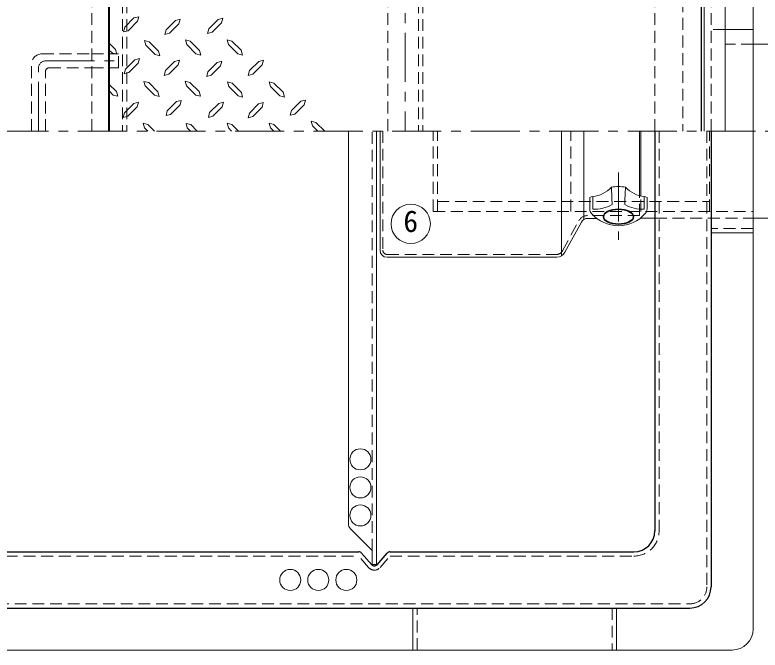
# Model space of a CAD drawing. Units: millimetres at full size, sheet at 1:7; details may follow other scales. Extents: x -1481 to 1354, y -996 to 971.
# Drawn here: x -134 to 397, y 81 to 534 of the extents above; entities that cross this region are included whole.
import ezdxf
from ezdxf.enums import TextEntityAlignment as Align

# ---------------------------------------------------------------- set-up
doc = ezdxf.new("R2010")
doc.units = ezdxf.units.MM
doc.header["$LTSCALE"] = 7
doc.linetypes.add('CHAIN1', pattern=[8, 5, -1, 1, -1])
doc.linetypes.add('DASHED1', pattern=[1.8, 1.2, -0.6])
doc.layers.add('0-0____1', color=4, linetype='Continuous', lineweight=9)
doc.styles.add('ＭＳ ゴシック', font='')
doc.styles.get('ＭＳ ゴシック').set_extended_font_data('MS Gothic')

msp = doc.modelspace()

# ---------------------------------------------------------------- linework, layer by layer
at = {"layer": '0-0____1', "color": 7, "lineweight": 18}
for p, q in [((371.958, 800.732), (371.958, 450.732)), ((356.958, 785.732), (356.958, 450.732)), ((391.958, 698.232), (391.958, 95.732)), ((391.958, 523.232), (371.958, 523.232)), ((103.458, 450.732), (103.458, 170.803)), ((123.458, 141.732), (123.458, 450.732)), ((125.958, 450.732), (125.958, 365.741)), ((310.958, 450.732), (310.958, 404.639)), ((311.958, 404.386), (311.958, 450.732)), ((277.588, 403.981), (277.588, 395.105)), ((314.327, 403.981), (314.327, 395.105)), ((275.588, 403.457), (275.588, 395.208)), ((316.327, 403.457), (316.327, 395.208)), ((273.926, 388.457), (280.496, 388.457)), ((321.958, 388.732), (311.771, 388.732)), ((311.958, 388.883), (311.958, 388.732)), ((415.958, 388.732), (391.958, 388.732)), ((269.536, 385.851), (257.824, 364.378)), ((391.958, 378.232), (361.958, 378.232)), ((130.958, 360.741), (252.067, 360.741)), ((104.922, 167.267), (120.458, 151.732)), ((120.458, 151.732), (120.458, 141.732)), ((123.458, 141.732), (120.458, 141.732)), ((149.458, 80.732), (149.458, 110.732)), ((294.458, 110.732), (294.458, 80.732)), ((-933.042, 80.732), (376.958, 80.732))]:
    msp.add_line(p, q, dxfattribs=at)
at = {"layer": '0-0____1', "color": 1, "lineweight": 40}
msp.add_line((-67.042, 450.732), (-67.042, 784.732), dxfattribs=at)
at = {"layer": '0-0____1', "color": 5, "lineweight": 25}
for p, q in [((354.958, 784.732), (354.958, 450.732)), ((321.958, 450.732), (321.958, 165.732)), ((361.958, 450.732), (361.958, 125.732)), ((-267.007, 150.732), (110.922, 150.732)), ((120.078, 141.583), (112.802, 149.88)), ((123.837, 141.583), (131.114, 149.88)), ((132.993, 150.732), (306.958, 150.732)), ((-903.042, 110.732), (346.958, 110.732))]:
    msp.add_line(p, q, dxfattribs=at)
at = {"layer": '0-0____1', "linetype": 'DASHED1'}
for p, q in [((361.958, 450.732), (361.958, 775.732)), ((341.958, 770.732), (341.958, 450.732)), ((-57.542, 744.732), (-57.542, 450.732)), ((153.458, 744.732), (153.458, 450.732)), ((321.958, 450.732), (321.958, 735.732)), ((371.958, 523.232), (361.958, 523.232)), ((391.958, 512.732), (371.958, 512.732)), ((-79.542, 505.732), (-60.542, 505.732)), ((-60.542, 495.732), (-60.542, 505.732)), ((-79.542, 495.732), (-60.542, 495.732)), ((120.458, 151.732), (120.458, 450.732)), ((127.958, 450.732), (127.958, 365.741)), ((163.958, 393.457), (163.958, 450.732)), ((166.958, 393.457), (166.958, 450.732)), ((261.958, 393.457), (261.958, 450.732)), ((360.958, 393.457), (360.958, 450.732)), ((310.958, 390.457), (310.958, 404.639)), ((311.958, 393.457), (311.958, 404.386)), ((166.958, 400.457), (360.958, 400.457)), ((163.958, 393.457), (391.958, 393.457)), ((310.958, 390.457), (273.926, 390.457)), ((321.958, 388.732), (391.958, 388.732)), ((256.068, 365.336), (267.781, 386.809)), ((391.958, 381.232), (361.958, 381.232)), ((130.958, 362.741), (252.007, 362.741)), ((152.458, 80.732), (152.458, 110.732)), ((291.458, 110.732), (291.458, 80.732))]:
    msp.add_line(p, q, dxfattribs=at)
at = {"layer": '0-0____1', "color": 7, "linetype": 'DASHED1', "lineweight": 18}
for p, q in [((-79.542, 450.732), (-79.542, 744.732)), ((-54.542, 744.732), (-54.542, 450.732)), ((131.458, 450.732), (131.458, 744.732)), ((156.458, 744.732), (156.458, 450.732)), ((-115.042, 505.732), (-79.542, 505.732)), ((-122.542, 450.732), (-122.542, 498.232)), ((-110.042, 495.732), (-79.542, 495.732)), ((-112.542, 450.732), (-112.542, 493.232)), ((324.958, 450.732), (324.958, 165.732)), ((358.958, 450.732), (358.958, 125.732)), ((117.823, 139.605), (110.696, 147.732)), ((126.093, 139.605), (133.22, 147.732)), ((133.22, 147.732), (306.958, 147.732)), ((-903.042, 113.732), (346.958, 113.732))]:
    msp.add_line(p, q, dxfattribs=at)
at = {"layer": '0-0____1', "linetype": 'CHAIN1'}
for p, q in [((143.958, 744.732), (143.958, 450.732)), ((-112.542, 500.732), (-60.542, 500.732)), ((-117.542, 450.732), (-117.542, 495.732)), ((-1041.376, 450.732), (616.958, 450.732)), ((295.958, 421.194), (295.958, 373.195))]:
    msp.add_line(p, q, dxfattribs=at)
at = {"layer": '0-0____1'}
for p, q in [((-49.455, 531.372), (-55.965, 524.757)), ((-49.455, 531.372), (-46.095, 532.212)), ((-46.935, 528.957), (-46.095, 532.212)), ((-46.935, 528.957), (-53.55, 522.237)), ((-19.95, 529.482), (-26.565, 522.867)), ((-17.535, 527.067), (-24.15, 520.452)), ((-19.95, 529.482), (-16.59, 530.427)), ((-17.535, 527.067), (-16.59, 530.427)), ((10.5, 530.322), (3.885, 523.707)), ((10.5, 530.322), (13.86, 531.267)), ((12.915, 527.907), (13.86, 531.267)), ((-56.91, 521.397), (-55.965, 524.757)), ((-53.55, 522.237), (-56.91, 521.397)), ((-12.81, 515.727), (-9.45, 514.782)), ((-11.865, 512.367), (-12.81, 515.727)), ((17.01, 515.727), (20.37, 514.887)), ((17.85, 512.472), (17.01, 515.727)), ((-62.58, 508.902), (-67.042, 513.364)), ((-41.895, 515.307), (-38.535, 514.362)), ((-41.055, 511.947), (-41.895, 515.307)), ((-34.335, 505.332), (-41.055, 511.947)), ((-31.92, 507.747), (-38.535, 514.362)), ((-5.25, 505.752), (-11.865, 512.367)), ((-2.835, 508.167), (-9.45, 514.782)), ((24.57, 505.857), (17.85, 512.472)), ((26.985, 508.272), (20.37, 514.887)), ((-64.995, 506.382), (-67.042, 508.429)), ((-64.995, 506.382), (-61.635, 505.542)), ((-62.58, 508.902), (-61.635, 505.542)), ((-34.335, 505.332), (-31.08, 504.387)), ((-31.92, 507.747), (-31.08, 504.387)), ((-5.25, 505.752), (-1.89, 504.807)), ((-2.835, 508.167), (-1.89, 504.807)), ((24.57, 505.857), (27.825, 504.912)), ((26.985, 508.272), (27.825, 504.912)), ((-48.93, 501.552), (-55.545, 494.937)), ((-48.93, 501.552), (-45.57, 502.497)), ((-46.515, 499.137), (-45.57, 502.497)), ((-20.475, 500.397), (-26.985, 493.782)), ((-20.475, 500.397), (-17.115, 501.237)), ((-17.955, 497.982), (-17.115, 501.237)), ((9.87, 499.662), (3.255, 493.047)), ((9.87, 499.662), (13.23, 500.607)), ((12.285, 497.247), (13.23, 500.607)), ((39.48, 500.397), (32.865, 493.782)), ((39.48, 500.397), (42.84, 501.237)), ((41.895, 497.982), (42.84, 501.237)), ((-56.385, 491.577), (-55.545, 494.937)), ((-46.515, 499.137), (-53.13, 492.522)), ((-17.955, 497.982), (-24.57, 491.262)), ((12.285, 497.247), (5.67, 490.632)), ((41.895, 497.982), (35.28, 491.262)), ((-53.13, 492.522), (-56.385, 491.577)), ((-27.93, 490.422), (-26.985, 493.782)), ((-24.57, 491.262), (-27.93, 490.422)), ((2.415, 489.687), (3.255, 493.047)), ((5.67, 490.632), (2.415, 489.687)), ((32.025, 490.422), (32.865, 493.782)), ((35.28, 491.262), (32.025, 490.422)), ((-61.95, 478.872), (-67.042, 483.964)), ((-42.315, 486.117), (-38.955, 485.277)), ((-41.37, 482.862), (-42.315, 486.117)), ((-32.34, 478.662), (-38.955, 485.277)), ((-12.915, 486.327), (-9.555, 485.382)), ((-12.075, 482.967), (-12.915, 486.327)), ((-3.045, 478.872), (-9.555, 485.382)), ((17.22, 485.697), (20.58, 484.857)), ((18.06, 482.442), (17.22, 485.697)), ((27.195, 478.242), (20.58, 484.857)), ((56.91, 478.347), (50.295, 484.962)), ((-64.365, 476.352), (-67.042, 479.412)), ((-61.95, 478.872), (-61.005, 475.512)), ((-34.755, 476.247), (-41.37, 482.862)), ((-32.34, 478.662), (-31.395, 475.302)), ((-5.46, 476.352), (-12.075, 482.967)), ((-3.045, 478.872), (-2.1, 475.512)), ((24.78, 475.827), (18.06, 482.442)), ((27.195, 478.242), (28.035, 474.882)), ((54.495, 475.827), (47.88, 482.547)), ((56.91, 478.347), (57.75, 474.987)), ((-64.365, 476.352), (-61.005, 475.512)), ((-34.755, 476.247), (-31.395, 475.302)), ((-5.46, 476.352), (-2.1, 475.512)), ((24.78, 475.827), (28.035, 474.882)), ((54.495, 475.827), (57.75, 474.987)), ((-49.56, 470.367), (-56.175, 463.752)), ((-47.145, 467.952), (-53.76, 461.232)), ((-49.56, 470.367), (-46.2, 471.207)), ((-47.145, 467.952), (-46.2, 471.207)), ((-19.11, 471.732), (-25.725, 465.117)), ((-16.59, 469.317), (-23.31, 462.597)), ((-19.11, 471.732), (-15.75, 472.572)), ((-16.59, 469.317), (-15.75, 472.572)), ((11.025, 470.472), (4.41, 463.857)), ((13.44, 468.057), (6.825, 461.337)), ((11.025, 470.472), (14.385, 471.312)), ((13.44, 468.057), (14.385, 471.312)), ((39.375, 470.157), (32.865, 463.542)), ((39.375, 470.157), (42.735, 470.997)), ((41.895, 467.742), (42.735, 470.997)), ((69.405, 471.942), (62.79, 465.327)), ((71.925, 469.527), (65.205, 462.807)), ((69.405, 471.942), (72.765, 472.782)), ((71.925, 469.527), (72.765, 472.782)), ((-57.12, 460.392), (-56.175, 463.752)), ((-26.565, 461.757), (-25.725, 465.117)), ((-23.31, 462.597), (-26.565, 461.757)), ((61.95, 461.967), (62.79, 465.327)), ((65.205, 462.807), (61.95, 461.967)), ((-53.76, 461.232), (-57.12, 460.392)), ((86.566, 450.732), (80.22, 456.927)), ((-42.945, 456.402), (-39.585, 455.457)), ((-42, 453.042), (-42.945, 456.402)), ((-39.69, 450.732), (-42, 453.042)), ((-34.86, 450.732), (-39.585, 455.457)), ((-12.285, 456.192), (-8.925, 455.352)), ((-11.445, 452.937), (-12.285, 456.192)), ((-9.24, 450.732), (-11.445, 452.937)), ((-4.483, 450.732), (-8.925, 455.352)), ((17.01, 456.402), (20.37, 455.457)), ((17.85, 453.042), (17.01, 456.402)), ((20.16, 450.732), (17.85, 453.042)), ((25.095, 450.732), (20.37, 455.457)), ((55.02, 450.732), (50.295, 455.457)), ((81.585, 450.732), (77.805, 454.512)), ((255.261, 361.716), (255.261, 450.732)), ((271.374, 450.732), (271.374, 387.756))]:
    msp.add_line(p, q, dxfattribs=at)
for points in [[(12.915, 527.907), (6.3, 521.292), (3.045, 520.347), (3.885, 523.707)], [(-24.15, 520.452), (-27.51, 519.612), (-26.565, 522.867)], [(47.88, 482.547), (46.935, 485.802), (50.295, 484.962)], [(41.895, 467.742), (35.28, 461.022), (31.92, 460.182), (32.865, 463.542)], [(6.825, 461.337), (3.57, 460.497), (4.41, 463.857)], [(77.805, 454.512), (76.86, 457.872), (80.22, 456.927)], [(50.19, 450.732), (47.88, 453.042), (46.935, 456.297), (50.295, 455.457)]]:
    msp.add_lwpolyline(points, dxfattribs=at)
at = {"layer": '0-0____1', "color": 7, "lineweight": 18}
msp.add_lwpolyline([(415.958, 388.732), (415.958, 512.732), (391.958, 512.732)], dxfattribs=at)
at = {"layer": '0-0____1', "color": 7, "linetype": 'DASHED1', "lineweight": 18}
msp.add_lwpolyline([(-273.907, 139.605), (-266.78, 147.732), (110.696, 147.732)], dxfattribs=at)
at = {"layer": '0-0____1', "color": 7, "lineweight": 18}
msp.add_circle((147.862, 384.627), 14, dxfattribs=at)
at = {"layer": '0-0____1'}
for centre in [(111.958, 216.732), (111.958, 196.732), (111.958, 176.732), (61.958, 130.732), (81.958, 130.732), (101.958, 130.732)]:
    msp.add_circle(centre, 7.5, dxfattribs=at)
at = {"layer": '0-0____1', "color": 7, "linetype": 'DASHED1', "lineweight": 18}
for centre, radius, start, end in [((-115.042, 498.232), 7.5, 90, 180), ((-110.042, 493.232), 2.5, 90, 180), ((306.958, 165.732), 18, 270, 0), ((121.958, 143.232), 5.5, 221.25117, 318.74883), ((346.958, 125.732), 12, 270, 0)]:
    msp.add_arc(centre, radius, start, end, dxfattribs=at)
at = {"layer": '0-0____1', "linetype": 'CHAIN1'}
msp.add_arc((-112.542, 495.732), 5, 90, 180, dxfattribs=at)
at = {"layer": '0-0____1', "color": 7, "lineweight": 18}
for centre, radius, start, end in [((275.078, 425.803), 21.966, 276.56165, 316.29764), ((295.958, 388.867), 22.327, 77.05918, 102.94082), ((-351.331, 378.342), 643.1, 1.7816, 2.87754), ((943.246, 378.342), 643.1, 177.12246, 178.2184), ((316.837, 425.803), 21.966, 223.70236, 263.43835), ((278.593, 396.077), 7.968, 97.24301, 112.15352), ((313.323, 396.077), 7.968, 67.84648, 82.75699), ((280.588, 395.208), 5, 180, 220.94225), ((279.207, 419.535), 24.484, 266.20738, 300.02241), ((312.708, 419.535), 24.484, 239.97759, 273.79262), ((311.327, 395.208), 5, 319.05775, 0), ((273.926, 383.457), 5, 90, 151.38954), ((295.958, 408.542), 25.347, 220.94225, 319.05775), ((130.958, 365.741), 5, 180, 270), ((251.678, 367.73), 7, 273.17983, 331.38954), ((108.458, 170.803), 5, 180, 225), ((376.958, 95.732), 15, 270, 0)]:
    msp.add_arc(centre, radius, start, end, dxfattribs=at)
at = {"layer": '0-0____1', "linetype": 'DASHED1'}
for centre, radius, start, end in [((273.926, 383.457), 7, 90, 151.38954), ((130.958, 365.741), 3, 180, 270), ((251.678, 367.73), 5, 273.76262, 331.38954)]:
    msp.add_arc(centre, radius, start, end, dxfattribs=at)
at = {"layer": '0-0____1', "color": 5, "lineweight": 25}
for centre, radius, start, end in [((306.958, 165.732), 15, 270, 0), ((110.922, 148.232), 2.5, 41.25117, 90), ((132.993, 148.232), 2.5, 90, 138.74883), ((121.958, 143.232), 2.5, 221.25117, 318.74883), ((346.958, 125.732), 15, 270, 0)]:
    msp.add_arc(centre, radius, start, end, dxfattribs=at)
at = {"layer": '0-0____1', "color": 7, "lineweight": 18}
for major_axis, ratio in [((11, 0), 0.5), ((10.5, 0), 0.47619)]:
    msp.add_ellipse((295.958, 389.695), major_axis=major_axis, ratio=ratio, dxfattribs=at)

# ---------------------------------------------------------------- texts
at = {"layer": '0-0____1', "color": 7, "style": 'ＭＳ ゴシック'}
msp.add_text('6', height=15.4, dxfattribs=at).set_placement((142.612, 374.127), align=Align.BOTTOM_LEFT)

doc.saveas('drawing.dxf')
